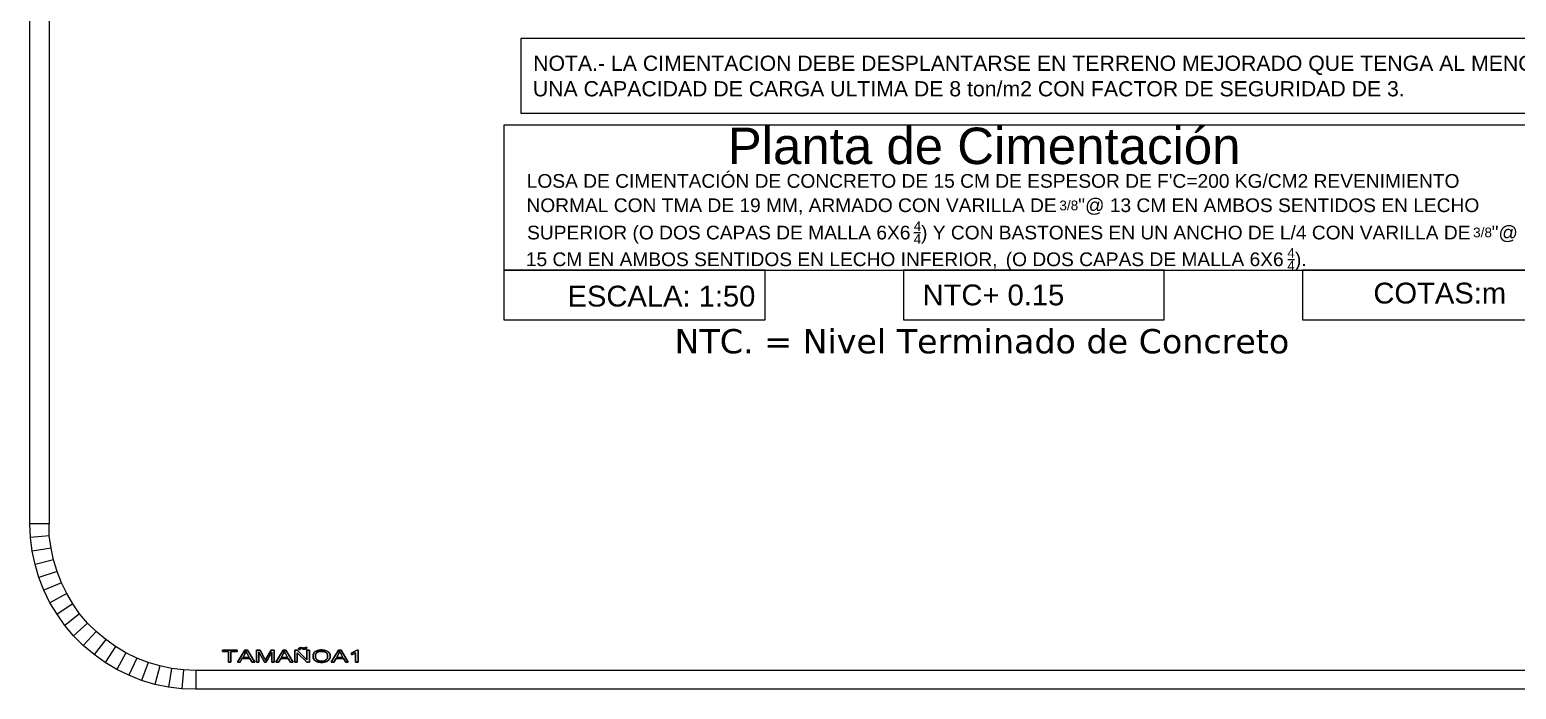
# Model space of a CAD drawing. Header units: metres. Extents: x 2.9 to 42.8, y 1.7 to 28.7.
# Drawn here: x 2.94 to 11.56, y 1.68 to 5.51 of the extents above; entities that cross this region are included whole.
import ezdxf

# ---------------------------------------------------------------- set-up
doc = ezdxf.new("R2010")
doc.units = ezdxf.units.M
doc.layers.add('NEGRO', color=7, linetype='Continuous')
doc.layers.add('TEXTO', color=7, linetype='Continuous')
doc.layers.add('RGB_000_184_184', color=7, linetype='Continuous', true_color=0x00b8b8)
doc.styles.add('ArialMT', font='arial.ttf')
doc.styles.add('Verdana', font='verdana.ttf')

msp = doc.modelspace()

# ---------------------------------------------------------------- linework, layer by layer
at = {"layer": 'NEGRO', "lineweight": -3}
for points in [[(5.7891, 5.4557), (5.7891, 5.0236), (11.9962, 5.0236), (11.9962, 5.4557)], [(5.6903, 4.953), (5.6903, 4.1116), (11.8392, 4.1116), (11.8392, 4.953)], [(5.6903, 4.1116), (5.6903, 3.8223), (7.2055, 3.8223), (7.2055, 4.1116)], [(8.0081, 4.1116), (8.0081, 3.8223), (9.5215, 3.8223), (9.5215, 4.1116)], [(10.324, 4.1116), (10.324, 3.8223), (11.8392, 3.8223), (11.8392, 4.1116)]]:
    msp.add_lwpolyline(points, close=True, dxfattribs=at)
for points in [[(8.068, 4.3303), (8.1068, 4.3303)], [(10.2376, 4.1734), (10.2764, 4.1734)], [(4.1416, 1.905), (4.0569, 1.905), (4.1416, 1.905)], [(4.0569, 1.905), (4.0569, 1.8962), (4.0569, 1.905)], [(4.1416, 1.8962), (4.1416, 1.905), (4.1416, 1.8962)], [(4.1875, 1.905), (4.1451, 1.8344), (4.1875, 1.905)], [(4.2016, 1.905), (4.1875, 1.905), (4.2016, 1.905)], [(4.191, 1.8962), (4.1945, 1.8979), (4.191, 1.8962)], [(4.1945, 1.8979), (4.1945, 1.8962), (4.1945, 1.8979)], [(4.2439, 1.8344), (4.2016, 1.905), (4.2439, 1.8344)], [(4.2757, 1.905), (4.2545, 1.905), (4.2757, 1.905)], [(4.2545, 1.905), (4.2545, 1.8344), (4.2545, 1.905)], [(4.3004, 1.8556), (4.2757, 1.905), (4.3004, 1.8556)], [(4.3392, 1.905), (4.3109, 1.8556), (4.3392, 1.905)], [(4.3568, 1.905), (4.3392, 1.905), (4.3568, 1.905)], [(4.3568, 1.8344), (4.3568, 1.905), (4.3568, 1.8344)], [(4.4097, 1.905), (4.3674, 1.8344), (4.4097, 1.905)], [(4.4238, 1.905), (4.4097, 1.905), (4.4238, 1.905)], [(4.4132, 1.8962), (4.4168, 1.8979), (4.4132, 1.8962)], [(4.4168, 1.8979), (4.4168, 1.8962), (4.4168, 1.8979)], [(4.4662, 1.8344), (4.4238, 1.905), (4.4662, 1.8344)], [(4.4909, 1.905), (4.4768, 1.905), (4.4909, 1.905)], [(4.4768, 1.905), (4.4768, 1.8344), (4.4768, 1.905)], [(4.5473, 1.8486), (4.4909, 1.905), (4.5473, 1.8486)], [(4.5014, 1.9156), (4.4979, 1.9138), (4.5014, 1.9156)], [(4.4979, 1.9138), (4.4979, 1.9121), (4.4979, 1.9138)], [(4.4979, 1.9121), (4.4979, 1.9085), (4.4979, 1.9121)], [(4.4979, 1.9085), (4.5085, 1.9085), (4.4979, 1.9085)], [(4.505, 1.9191), (4.5014, 1.9173), (4.505, 1.9191)], [(4.5014, 1.9173), (4.5014, 1.9156), (4.5014, 1.9173)], [(4.5085, 1.9191), (4.505, 1.9191), (4.5085, 1.9191)], [(4.512, 1.9209), (4.5085, 1.9191), (4.512, 1.9209)], [(4.5085, 1.9121), (4.512, 1.9138), (4.5085, 1.9121)], [(4.5085, 1.9103), (4.5085, 1.9121), (4.5085, 1.9103)], [(4.5085, 1.9085), (4.5085, 1.9103), (4.5085, 1.9085)], [(4.5156, 1.9209), (4.512, 1.9209), (4.5156, 1.9209)], [(4.512, 1.9138), (4.5156, 1.9138), (4.512, 1.9138)], [(4.5156, 1.9191), (4.5156, 1.9209), (4.5156, 1.9191)], [(4.5191, 1.9191), (4.5156, 1.9191), (4.5191, 1.9191)], [(4.5156, 1.9138), (4.5191, 1.9121), (4.5156, 1.9138)], [(4.5226, 1.9191), (4.5191, 1.9191), (4.5226, 1.9191)], [(4.5191, 1.9121), (4.5226, 1.9121), (4.5191, 1.9121)], [(4.5261, 1.9173), (4.5226, 1.9191), (4.5261, 1.9173)], [(4.5226, 1.9121), (4.5261, 1.9103), (4.5226, 1.9121)], [(4.5297, 1.9156), (4.5261, 1.9173), (4.5297, 1.9156)], [(4.5261, 1.9103), (4.5297, 1.9103), (4.5261, 1.9103)], [(4.5332, 1.9156), (4.5297, 1.9156), (4.5332, 1.9156)], [(4.5297, 1.9103), (4.5332, 1.9103), (4.5297, 1.9103)], [(4.5367, 1.9173), (4.5332, 1.9173), (4.5367, 1.9173)], [(4.5332, 1.9173), (4.5332, 1.9156), (4.5332, 1.9173)], [(4.5332, 1.9103), (4.5367, 1.9103), (4.5332, 1.9103)], [(4.5473, 1.9209), (4.5367, 1.9209), (4.5473, 1.9209)], [(4.5367, 1.9209), (4.5367, 1.9191), (4.5367, 1.9209)], [(4.5367, 1.9191), (4.5367, 1.9173), (4.5367, 1.9191)], [(4.5367, 1.9103), (4.5403, 1.9103), (4.5367, 1.9103)], [(4.5403, 1.9103), (4.5438, 1.9121), (4.5403, 1.9103)], [(4.5438, 1.9173), (4.5473, 1.9191), (4.5438, 1.9173)], [(4.5438, 1.9156), (4.5438, 1.9173), (4.5438, 1.9156)], [(4.5438, 1.9138), (4.5438, 1.9156), (4.5438, 1.9138)], [(4.5438, 1.9121), (4.5438, 1.9138), (4.5438, 1.9121)], [(4.5473, 1.9191), (4.5473, 1.9209), (4.5473, 1.9191)], [(4.5614, 1.905), (4.5473, 1.905), (4.5614, 1.905)], [(4.5473, 1.905), (4.5473, 1.8486), (4.5473, 1.905)], [(4.5614, 1.8344), (4.5614, 1.905), (4.5614, 1.8344)], [(4.6002, 1.8979), (4.5967, 1.8979), (4.6002, 1.8979)], [(4.5967, 1.8979), (4.5967, 1.8962), (4.5967, 1.8979)], [(4.6037, 1.8997), (4.6002, 1.8997), (4.6037, 1.8997)], [(4.6002, 1.8997), (4.6002, 1.8979), (4.6002, 1.8997)], [(4.6073, 1.9015), (4.6037, 1.9015), (4.6073, 1.9015)], [(4.6037, 1.9015), (4.6037, 1.8997), (4.6037, 1.9015)], [(4.6108, 1.9032), (4.6073, 1.9032), (4.6108, 1.9032)], [(4.6073, 1.9032), (4.6073, 1.9015), (4.6073, 1.9032)], [(4.6143, 1.905), (4.6108, 1.9032), (4.6143, 1.905)], [(4.6179, 1.905), (4.6143, 1.905), (4.6179, 1.905)], [(4.6214, 1.905), (4.6179, 1.905), (4.6214, 1.905)], [(4.6179, 1.8962), (4.6214, 1.8979), (4.6179, 1.8962)], [(4.6249, 1.9068), (4.6214, 1.905), (4.6249, 1.9068)], [(4.6214, 1.8979), (4.6249, 1.8979), (4.6214, 1.8979)], [(4.6284, 1.9068), (4.6249, 1.9068), (4.6284, 1.9068)], [(4.6249, 1.8979), (4.6284, 1.8979), (4.6249, 1.8979)], [(4.632, 1.9068), (4.6284, 1.9068), (4.632, 1.9068)], [(4.6284, 1.8979), (4.632, 1.8979), (4.6284, 1.8979)], [(4.6355, 1.9068), (4.632, 1.9068), (4.6355, 1.9068)], [(4.632, 1.8979), (4.6355, 1.8979), (4.632, 1.8979)], [(4.639, 1.905), (4.6355, 1.9068), (4.639, 1.905)], [(4.6355, 1.8979), (4.639, 1.8979), (4.6355, 1.8979)], [(4.6426, 1.905), (4.639, 1.905), (4.6426, 1.905)], [(4.639, 1.8979), (4.6426, 1.8979), (4.639, 1.8979)], [(4.6461, 1.905), (4.6426, 1.905), (4.6461, 1.905)], [(4.6426, 1.8979), (4.6426, 1.8962), (4.6426, 1.8979)], [(4.6496, 1.905), (4.6461, 1.905), (4.6496, 1.905)], [(4.6531, 1.9032), (4.6496, 1.905), (4.6531, 1.9032)], [(4.6567, 1.9015), (4.6531, 1.9032), (4.6567, 1.9015)], [(4.6602, 1.9015), (4.6567, 1.9015), (4.6602, 1.9015)], [(4.6637, 1.8997), (4.6602, 1.9015), (4.6637, 1.8997)], [(4.6637, 1.8979), (4.6637, 1.8997), (4.6637, 1.8979)], [(4.6673, 1.8979), (4.6637, 1.8979), (4.6673, 1.8979)], [(4.6673, 1.8962), (4.6673, 1.8979), (4.6673, 1.8962)], [(4.7308, 1.905), (4.6884, 1.8344), (4.7308, 1.905)], [(4.7449, 1.905), (4.7308, 1.905), (4.7449, 1.905)], [(4.7378, 1.8962), (4.7378, 1.8979), (4.7378, 1.8962)], [(4.7378, 1.8979), (4.7378, 1.8962), (4.7378, 1.8979)], [(4.7872, 1.8344), (4.7449, 1.905), (4.7872, 1.8344)], [(4.826, 1.8979), (4.8225, 1.8962), (4.826, 1.8979)], [(4.8295, 1.8997), (4.826, 1.8979), (4.8295, 1.8997)], [(4.8331, 1.9032), (4.8295, 1.9015), (4.8331, 1.9032)], [(4.8295, 1.9015), (4.8295, 1.8997), (4.8295, 1.9015)], [(4.8331, 1.905), (4.8331, 1.9032), (4.8331, 1.905)], [(4.8436, 1.905), (4.8366, 1.905), (4.8436, 1.905)], [(4.8436, 1.8344), (4.8436, 1.905), (4.8436, 1.8344)], [(4.0569, 1.8962), (4.0922, 1.8962), (4.0569, 1.8962)], [(4.0922, 1.8962), (4.0922, 1.8344), (4.0922, 1.8962)], [(4.0922, 1.8344), (4.1063, 1.8344), (4.0922, 1.8344)], [(4.1063, 1.8344), (4.1063, 1.8962), (4.1063, 1.8344)], [(4.1063, 1.8962), (4.1416, 1.8962), (4.1063, 1.8962)], [(4.1451, 1.8344), (4.1593, 1.8344), (4.1451, 1.8344)], [(4.1593, 1.8344), (4.1698, 1.8556), (4.1593, 1.8344)], [(4.1698, 1.8556), (4.2157, 1.8556), (4.1698, 1.8556)], [(4.1769, 1.8627), (4.1875, 1.8838), (4.1769, 1.8627)], [(4.2122, 1.8627), (4.1769, 1.8627), (4.2122, 1.8627)], [(4.1875, 1.8874), (4.191, 1.8891), (4.1875, 1.8874)], [(4.1875, 1.8856), (4.1875, 1.8874), (4.1875, 1.8856)], [(4.1875, 1.8838), (4.1875, 1.8856), (4.1875, 1.8838)], [(4.191, 1.8944), (4.191, 1.8962), (4.191, 1.8944)], [(4.191, 1.8927), (4.191, 1.8944), (4.191, 1.8927)], [(4.191, 1.8909), (4.191, 1.8927), (4.191, 1.8909)], [(4.191, 1.8891), (4.191, 1.8909), (4.191, 1.8891)], [(4.1945, 1.8962), (4.1945, 1.8944), (4.1945, 1.8962)], [(4.1945, 1.8944), (4.1945, 1.8927), (4.1945, 1.8944)], [(4.1945, 1.8927), (4.1945, 1.8909), (4.1945, 1.8927)], [(4.1945, 1.8909), (4.1981, 1.8909), (4.1945, 1.8909)], [(4.1981, 1.8909), (4.1981, 1.8891), (4.1981, 1.8909)], [(4.1981, 1.8891), (4.1981, 1.8874), (4.1981, 1.8891)], [(4.1981, 1.8874), (4.1981, 1.8856), (4.1981, 1.8874)], [(4.1981, 1.8856), (4.2016, 1.8821), (4.1981, 1.8856)], [(4.2016, 1.8821), (4.2122, 1.8627), (4.2016, 1.8821)], [(4.2157, 1.8556), (4.2298, 1.8344), (4.2157, 1.8556)], [(4.2298, 1.8344), (4.2439, 1.8344), (4.2298, 1.8344)], [(4.2545, 1.8344), (4.2686, 1.8344), (4.2545, 1.8344)], [(4.2686, 1.8344), (4.2686, 1.8944), (4.2686, 1.8344)], [(4.2686, 1.8944), (4.3004, 1.8344), (4.2686, 1.8944)], [(4.3039, 1.8521), (4.3004, 1.8556), (4.3039, 1.8521)], [(4.3004, 1.8344), (4.3109, 1.8344), (4.3004, 1.8344)], [(4.3039, 1.8503), (4.3039, 1.8521), (4.3039, 1.8503)], [(4.3039, 1.8486), (4.3039, 1.8503), (4.3039, 1.8486)], [(4.3039, 1.8468), (4.3039, 1.8486), (4.3039, 1.8468)], [(4.3074, 1.8468), (4.3039, 1.8468), (4.3074, 1.8468)], [(4.3109, 1.8503), (4.3074, 1.8486), (4.3109, 1.8503)], [(4.3074, 1.8486), (4.3074, 1.8468), (4.3074, 1.8486)], [(4.3074, 1.8468), (4.3074, 1.845), (4.3074, 1.8468)], [(4.3074, 1.845), (4.3074, 1.8468), (4.3074, 1.845)], [(4.3109, 1.8344), (4.3427, 1.8927), (4.3109, 1.8344)], [(4.3109, 1.8556), (4.3109, 1.8538), (4.3109, 1.8556)], [(4.3109, 1.8538), (4.3109, 1.8521), (4.3109, 1.8538)], [(4.3109, 1.8521), (4.3109, 1.8503), (4.3109, 1.8521)], [(4.3427, 1.8927), (4.3427, 1.8344), (4.3427, 1.8927)], [(4.3427, 1.8344), (4.3568, 1.8344), (4.3427, 1.8344)], [(4.3674, 1.8344), (4.3815, 1.8344), (4.3674, 1.8344)], [(4.3815, 1.8344), (4.3956, 1.8556), (4.3815, 1.8344)], [(4.3956, 1.8556), (4.4379, 1.8556), (4.3956, 1.8556)], [(4.3991, 1.8627), (4.4097, 1.8838), (4.3991, 1.8627)], [(4.4344, 1.8627), (4.3991, 1.8627), (4.4344, 1.8627)], [(4.4097, 1.8856), (4.4132, 1.8874), (4.4097, 1.8856)], [(4.4097, 1.8838), (4.4097, 1.8856), (4.4097, 1.8838)], [(4.4132, 1.8944), (4.4132, 1.8962), (4.4132, 1.8944)], [(4.4132, 1.8927), (4.4132, 1.8944), (4.4132, 1.8927)], [(4.4132, 1.8909), (4.4132, 1.8927), (4.4132, 1.8909)], [(4.4132, 1.8891), (4.4132, 1.8909), (4.4132, 1.8891)], [(4.4132, 1.8874), (4.4132, 1.8891), (4.4132, 1.8874)], [(4.4168, 1.8962), (4.4168, 1.8944), (4.4168, 1.8962)], [(4.4168, 1.8944), (4.4168, 1.8927), (4.4168, 1.8944)], [(4.4168, 1.8927), (4.4168, 1.8909), (4.4168, 1.8927)], [(4.4168, 1.8909), (4.4203, 1.8909), (4.4168, 1.8909)], [(4.4203, 1.8909), (4.4203, 1.8891), (4.4203, 1.8909)], [(4.4203, 1.8891), (4.4203, 1.8874), (4.4203, 1.8891)], [(4.4203, 1.8874), (4.4203, 1.8856), (4.4203, 1.8874)], [(4.4203, 1.8856), (4.4238, 1.8821), (4.4203, 1.8856)], [(4.4238, 1.8821), (4.4344, 1.8627), (4.4238, 1.8821)], [(4.4379, 1.8556), (4.4521, 1.8344), (4.4379, 1.8556)], [(4.4521, 1.8344), (4.4662, 1.8344), (4.4521, 1.8344)], [(4.4768, 1.8344), (4.4909, 1.8344), (4.4768, 1.8344)], [(4.4909, 1.8344), (4.4909, 1.8891), (4.4909, 1.8344)], [(4.4909, 1.8891), (4.5473, 1.8344), (4.4909, 1.8891)], [(4.5473, 1.8344), (4.5614, 1.8344), (4.5473, 1.8344)], [(4.5861, 1.8838), (4.5826, 1.8821), (4.5861, 1.8838)], [(4.5826, 1.8821), (4.5826, 1.8803), (4.5826, 1.8821)], [(4.5826, 1.8803), (4.5826, 1.8785), (4.5826, 1.8803)], [(4.5826, 1.8785), (4.5826, 1.8768), (4.5826, 1.8785)], [(4.5826, 1.8768), (4.5826, 1.875), (4.5826, 1.8768)], [(4.5826, 1.875), (4.5826, 1.8732), (4.5826, 1.875)], [(4.5826, 1.8732), (4.5826, 1.8715), (4.5826, 1.8732)], [(4.5826, 1.8715), (4.5826, 1.868), (4.5826, 1.8715)], [(4.5826, 1.868), (4.5826, 1.8662), (4.5826, 1.868)], [(4.5826, 1.8662), (4.5826, 1.8644), (4.5826, 1.8662)], [(4.5826, 1.8644), (4.5826, 1.8627), (4.5826, 1.8644)], [(4.5826, 1.8627), (4.5826, 1.8609), (4.5826, 1.8627)], [(4.5826, 1.8609), (4.5826, 1.8591), (4.5826, 1.8609)], [(4.5826, 1.8591), (4.5826, 1.8574), (4.5826, 1.8591)], [(4.5826, 1.8574), (4.5826, 1.8556), (4.5826, 1.8574)], [(4.5826, 1.8556), (4.5861, 1.8538), (4.5826, 1.8556)], [(4.5896, 1.8909), (4.5861, 1.8891), (4.5896, 1.8909)], [(4.5861, 1.8891), (4.5861, 1.8874), (4.5861, 1.8891)], [(4.5861, 1.8874), (4.5861, 1.8856), (4.5861, 1.8874)], [(4.5861, 1.8856), (4.5861, 1.8838), (4.5861, 1.8856)], [(4.5861, 1.8538), (4.5861, 1.8521), (4.5861, 1.8538)], [(4.5861, 1.8521), (4.5861, 1.8503), (4.5861, 1.8521)], [(4.5861, 1.8503), (4.5896, 1.8486), (4.5861, 1.8503)], [(4.5932, 1.8944), (4.5896, 1.8927), (4.5932, 1.8944)], [(4.5896, 1.8927), (4.5896, 1.8909), (4.5896, 1.8927)], [(4.5896, 1.8486), (4.5896, 1.8468), (4.5896, 1.8486)], [(4.5896, 1.8468), (4.5932, 1.845), (4.5896, 1.8468)], [(4.5967, 1.8962), (4.5932, 1.8962), (4.5967, 1.8962)], [(4.5932, 1.8962), (4.5932, 1.8944), (4.5932, 1.8962)], [(4.5932, 1.845), (4.5967, 1.8433), (4.5932, 1.845)], [(4.5967, 1.8821), (4.6002, 1.8838), (4.5967, 1.8821)], [(4.5967, 1.8803), (4.5967, 1.8821), (4.5967, 1.8803)], [(4.5967, 1.8785), (4.5967, 1.8803), (4.5967, 1.8785)], [(4.5967, 1.8768), (4.5967, 1.8785), (4.5967, 1.8768)], [(4.5967, 1.8732), (4.5967, 1.8768), (4.5967, 1.8732)], [(4.5967, 1.8715), (4.5967, 1.8732), (4.5967, 1.8715)], [(4.5967, 1.8697), (4.5967, 1.8715), (4.5967, 1.8697)], [(4.5967, 1.868), (4.5967, 1.8697), (4.5967, 1.868)], [(4.5967, 1.8662), (4.5967, 1.868), (4.5967, 1.8662)], [(4.5967, 1.8644), (4.5967, 1.8662), (4.5967, 1.8644)], [(4.5967, 1.8627), (4.5967, 1.8644), (4.5967, 1.8627)], [(4.5967, 1.8609), (4.5967, 1.8627), (4.5967, 1.8609)], [(4.5967, 1.8591), (4.5967, 1.8609), (4.5967, 1.8591)], [(4.5967, 1.8574), (4.5967, 1.8591), (4.5967, 1.8574)], [(4.5967, 1.8556), (4.5967, 1.8574), (4.5967, 1.8556)], [(4.6002, 1.8556), (4.5967, 1.8556), (4.6002, 1.8556)], [(4.5967, 1.8433), (4.5967, 1.8415), (4.5967, 1.8433)], [(4.5967, 1.8415), (4.6002, 1.8415), (4.5967, 1.8415)], [(4.6002, 1.8856), (4.6002, 1.8874), (4.6002, 1.8856)], [(4.6002, 1.8874), (4.6037, 1.8874), (4.6002, 1.8874)], [(4.6002, 1.8838), (4.6002, 1.8856), (4.6002, 1.8838)], [(4.6002, 1.8538), (4.6002, 1.8556), (4.6002, 1.8538)], [(4.6002, 1.8521), (4.6002, 1.8538), (4.6002, 1.8521)], [(4.6037, 1.8503), (4.6002, 1.8521), (4.6037, 1.8503)], [(4.6002, 1.8415), (4.6002, 1.8397), (4.6002, 1.8415)], [(4.6002, 1.8397), (4.6037, 1.838), (4.6002, 1.8397)], [(4.6037, 1.8891), (4.6037, 1.8909), (4.6037, 1.8891)], [(4.6037, 1.8909), (4.6073, 1.8909), (4.6037, 1.8909)], [(4.6037, 1.8874), (4.6037, 1.8891), (4.6037, 1.8874)], [(4.6073, 1.8486), (4.6037, 1.8503), (4.6073, 1.8486)], [(4.6037, 1.838), (4.6073, 1.8362), (4.6037, 1.838)], [(4.6073, 1.8927), (4.6108, 1.8944), (4.6073, 1.8927)], [(4.6073, 1.8909), (4.6073, 1.8927), (4.6073, 1.8909)], [(4.6073, 1.8468), (4.6073, 1.8486), (4.6073, 1.8468)], [(4.6108, 1.8468), (4.6073, 1.8468), (4.6108, 1.8468)], [(4.6073, 1.8362), (4.6108, 1.8362), (4.6073, 1.8362)], [(4.6108, 1.8944), (4.6143, 1.8944), (4.6108, 1.8944)], [(4.6108, 1.845), (4.6108, 1.8468), (4.6108, 1.845)], [(4.6143, 1.845), (4.6108, 1.845), (4.6143, 1.845)], [(4.6108, 1.8362), (4.6143, 1.8344), (4.6108, 1.8362)], [(4.6143, 1.8944), (4.6143, 1.8962), (4.6143, 1.8944)], [(4.6143, 1.8962), (4.6179, 1.8962), (4.6143, 1.8962)], [(4.6143, 1.8433), (4.6143, 1.845), (4.6143, 1.8433)], [(4.6179, 1.8433), (4.6143, 1.8433), (4.6179, 1.8433)], [(4.6143, 1.8344), (4.6179, 1.8344), (4.6143, 1.8344)], [(4.6214, 1.8415), (4.6179, 1.8433), (4.6214, 1.8415)], [(4.6179, 1.8344), (4.6214, 1.8344), (4.6179, 1.8344)], [(4.6249, 1.8415), (4.6214, 1.8415), (4.6249, 1.8415)], [(4.6214, 1.8344), (4.6249, 1.8327), (4.6214, 1.8344)], [(4.6284, 1.8415), (4.6249, 1.8415), (4.6284, 1.8415)], [(4.6249, 1.8327), (4.6284, 1.8327), (4.6249, 1.8327)], [(4.632, 1.8415), (4.6284, 1.8415), (4.632, 1.8415)], [(4.6284, 1.8327), (4.632, 1.8327), (4.6284, 1.8327)], [(4.6355, 1.8415), (4.632, 1.8415), (4.6355, 1.8415)], [(4.632, 1.8327), (4.6355, 1.8327), (4.632, 1.8327)], [(4.639, 1.8415), (4.6355, 1.8415), (4.639, 1.8415)], [(4.6355, 1.8327), (4.639, 1.8327), (4.6355, 1.8327)], [(4.6426, 1.8415), (4.639, 1.8415), (4.6426, 1.8415)], [(4.639, 1.8327), (4.6426, 1.8344), (4.639, 1.8327)], [(4.6426, 1.8962), (4.6461, 1.8962), (4.6426, 1.8962)], [(4.6461, 1.8433), (4.6426, 1.8415), (4.6461, 1.8433)], [(4.6426, 1.8344), (4.6461, 1.8344), (4.6426, 1.8344)], [(4.6461, 1.8962), (4.6496, 1.8962), (4.6461, 1.8962)], [(4.6496, 1.8433), (4.6461, 1.8433), (4.6496, 1.8433)], [(4.6461, 1.8344), (4.6496, 1.8344), (4.6461, 1.8344)], [(4.6496, 1.8962), (4.6496, 1.8944), (4.6496, 1.8962)], [(4.6496, 1.8944), (4.6531, 1.8944), (4.6496, 1.8944)], [(4.6531, 1.845), (4.6496, 1.845), (4.6531, 1.845)], [(4.6496, 1.845), (4.6496, 1.8433), (4.6496, 1.845)], [(4.6496, 1.8344), (4.6531, 1.8362), (4.6496, 1.8344)], [(4.6531, 1.8944), (4.6531, 1.8927), (4.6531, 1.8944)], [(4.6531, 1.8927), (4.6567, 1.8909), (4.6531, 1.8927)], [(4.6567, 1.8468), (4.6531, 1.8468), (4.6567, 1.8468)], [(4.6531, 1.8468), (4.6531, 1.845), (4.6531, 1.8468)], [(4.6531, 1.8362), (4.6567, 1.8362), (4.6531, 1.8362)], [(4.6567, 1.8909), (4.6602, 1.8891), (4.6567, 1.8909)], [(4.6602, 1.8503), (4.6567, 1.8486), (4.6602, 1.8503)], [(4.6567, 1.8486), (4.6567, 1.8468), (4.6567, 1.8486)], [(4.6567, 1.8362), (4.6567, 1.838), (4.6567, 1.8362)], [(4.6567, 1.838), (4.6602, 1.838), (4.6567, 1.838)], [(4.6602, 1.8891), (4.6602, 1.8874), (4.6602, 1.8891)], [(4.6602, 1.8874), (4.6637, 1.8856), (4.6602, 1.8874)], [(4.6637, 1.8538), (4.6602, 1.8521), (4.6637, 1.8538)], [(4.6602, 1.8521), (4.6602, 1.8503), (4.6602, 1.8521)], [(4.6602, 1.838), (4.6637, 1.8397), (4.6602, 1.838)], [(4.6637, 1.8856), (4.6637, 1.8838), (4.6637, 1.8856)], [(4.6637, 1.8838), (4.6637, 1.8821), (4.6637, 1.8838)], [(4.6637, 1.8821), (4.6673, 1.8803), (4.6637, 1.8821)], [(4.6673, 1.8574), (4.6637, 1.8556), (4.6673, 1.8574)], [(4.6637, 1.8556), (4.6637, 1.8538), (4.6637, 1.8556)], [(4.6637, 1.8397), (4.6637, 1.8415), (4.6637, 1.8397)], [(4.6637, 1.8415), (4.6673, 1.8415), (4.6637, 1.8415)], [(4.6708, 1.8944), (4.6673, 1.8962), (4.6708, 1.8944)], [(4.6673, 1.8803), (4.6673, 1.8785), (4.6673, 1.8803)], [(4.6673, 1.8785), (4.6673, 1.8768), (4.6673, 1.8785)], [(4.6673, 1.8768), (4.6673, 1.875), (4.6673, 1.8768)], [(4.6673, 1.875), (4.6673, 1.8732), (4.6673, 1.875)], [(4.6673, 1.8732), (4.6673, 1.8715), (4.6673, 1.8732)], [(4.6673, 1.8715), (4.6673, 1.8697), (4.6673, 1.8715)], [(4.6673, 1.8697), (4.6673, 1.868), (4.6673, 1.8697)], [(4.6673, 1.868), (4.6673, 1.8662), (4.6673, 1.868)], [(4.6673, 1.8662), (4.6673, 1.8644), (4.6673, 1.8662)], [(4.6673, 1.8644), (4.6673, 1.8627), (4.6673, 1.8644)], [(4.6673, 1.8627), (4.6673, 1.8609), (4.6673, 1.8627)], [(4.6673, 1.8609), (4.6673, 1.8591), (4.6673, 1.8609)], [(4.6673, 1.8591), (4.6673, 1.8574), (4.6673, 1.8591)], [(4.6673, 1.8433), (4.6708, 1.845), (4.6673, 1.8433)], [(4.6673, 1.8415), (4.6673, 1.8433), (4.6673, 1.8415)], [(4.6743, 1.8927), (4.6708, 1.8944), (4.6743, 1.8927)], [(4.6708, 1.845), (4.6743, 1.8468), (4.6708, 1.845)], [(4.6743, 1.8909), (4.6743, 1.8927), (4.6743, 1.8909)], [(4.6743, 1.8891), (4.6743, 1.8909), (4.6743, 1.8891)], [(4.6778, 1.8891), (4.6743, 1.8891), (4.6778, 1.8891)], [(4.6743, 1.8503), (4.6778, 1.8521), (4.6743, 1.8503)], [(4.6743, 1.8486), (4.6743, 1.8503), (4.6743, 1.8486)], [(4.6743, 1.8468), (4.6743, 1.8486), (4.6743, 1.8468)], [(4.6778, 1.8874), (4.6778, 1.8891), (4.6778, 1.8874)], [(4.6778, 1.8856), (4.6778, 1.8874), (4.6778, 1.8856)], [(4.6778, 1.8838), (4.6778, 1.8856), (4.6778, 1.8838)], [(4.6814, 1.8821), (4.6778, 1.8838), (4.6814, 1.8821)], [(4.6778, 1.8556), (4.6814, 1.8574), (4.6778, 1.8556)], [(4.6778, 1.8538), (4.6778, 1.8556), (4.6778, 1.8538)], [(4.6778, 1.8521), (4.6778, 1.8538), (4.6778, 1.8521)], [(4.6814, 1.8803), (4.6814, 1.8821), (4.6814, 1.8803)], [(4.6814, 1.8785), (4.6814, 1.8803), (4.6814, 1.8785)], [(4.6814, 1.8768), (4.6814, 1.8785), (4.6814, 1.8768)], [(4.6814, 1.875), (4.6814, 1.8768), (4.6814, 1.875)], [(4.6814, 1.8732), (4.6814, 1.875), (4.6814, 1.8732)], [(4.6814, 1.8715), (4.6814, 1.8732), (4.6814, 1.8715)], [(4.6814, 1.8697), (4.6814, 1.8715), (4.6814, 1.8697)], [(4.6814, 1.868), (4.6814, 1.8697), (4.6814, 1.868)], [(4.6814, 1.8662), (4.6814, 1.868), (4.6814, 1.8662)], [(4.6814, 1.8644), (4.6814, 1.8662), (4.6814, 1.8644)], [(4.6814, 1.8627), (4.6814, 1.8644), (4.6814, 1.8627)], [(4.6814, 1.8609), (4.6814, 1.8627), (4.6814, 1.8609)], [(4.6814, 1.8591), (4.6814, 1.8609), (4.6814, 1.8591)], [(4.6814, 1.8574), (4.6814, 1.8591), (4.6814, 1.8574)], [(4.6884, 1.8344), (4.7025, 1.8344), (4.6884, 1.8344)], [(4.7025, 1.8344), (4.7166, 1.8556), (4.7025, 1.8344)], [(4.7166, 1.8556), (4.759, 1.8556), (4.7166, 1.8556)], [(4.7202, 1.8627), (4.7308, 1.8838), (4.7202, 1.8627)], [(4.7554, 1.8627), (4.7202, 1.8627), (4.7554, 1.8627)], [(4.7308, 1.8856), (4.7343, 1.8874), (4.7308, 1.8856)], [(4.7308, 1.8838), (4.7308, 1.8856), (4.7308, 1.8838)], [(4.7343, 1.8944), (4.7378, 1.8962), (4.7343, 1.8944)], [(4.7343, 1.8927), (4.7343, 1.8944), (4.7343, 1.8927)], [(4.7343, 1.8909), (4.7343, 1.8927), (4.7343, 1.8909)], [(4.7343, 1.8891), (4.7343, 1.8909), (4.7343, 1.8891)], [(4.7343, 1.8874), (4.7343, 1.8891), (4.7343, 1.8874)], [(4.7378, 1.8962), (4.7378, 1.8944), (4.7378, 1.8962)], [(4.7378, 1.8944), (4.7378, 1.8927), (4.7378, 1.8944)], [(4.7378, 1.8927), (4.7413, 1.8909), (4.7378, 1.8927)], [(4.7413, 1.8909), (4.7413, 1.8891), (4.7413, 1.8909)], [(4.7413, 1.8891), (4.7413, 1.8874), (4.7413, 1.8891)], [(4.7413, 1.8874), (4.7449, 1.8856), (4.7413, 1.8874)], [(4.7449, 1.8856), (4.7449, 1.8821), (4.7449, 1.8856)], [(4.7449, 1.8821), (4.7554, 1.8627), (4.7449, 1.8821)], [(4.759, 1.8556), (4.7731, 1.8344), (4.759, 1.8556)], [(4.7731, 1.8344), (4.7872, 1.8344), (4.7731, 1.8344)], [(4.8084, 1.8891), (4.8048, 1.8891), (4.8084, 1.8891)], [(4.8048, 1.8891), (4.8048, 1.8874), (4.8048, 1.8891)], [(4.8048, 1.8874), (4.8048, 1.8785), (4.8048, 1.8874)], [(4.8048, 1.8785), (4.8048, 1.8803), (4.8048, 1.8785)], [(4.8048, 1.8803), (4.8084, 1.8803), (4.8048, 1.8803)], [(4.8119, 1.8891), (4.8084, 1.8891), (4.8119, 1.8891)], [(4.8084, 1.8803), (4.8119, 1.8803), (4.8084, 1.8803)], [(4.8154, 1.8927), (4.8119, 1.8909), (4.8154, 1.8927)], [(4.8119, 1.8909), (4.8119, 1.8891), (4.8119, 1.8909)], [(4.8119, 1.8803), (4.8119, 1.8821), (4.8119, 1.8803)], [(4.8119, 1.8821), (4.8154, 1.8821), (4.8119, 1.8821)], [(4.8189, 1.8927), (4.8154, 1.8927), (4.8189, 1.8927)], [(4.8154, 1.8821), (4.8189, 1.8838), (4.8154, 1.8821)], [(4.8225, 1.8944), (4.8189, 1.8944), (4.8225, 1.8944)], [(4.8189, 1.8944), (4.8189, 1.8927), (4.8189, 1.8944)], [(4.8189, 1.8838), (4.8225, 1.8856), (4.8189, 1.8838)], [(4.8225, 1.8962), (4.8225, 1.8944), (4.8225, 1.8962)], [(4.8225, 1.8856), (4.826, 1.8874), (4.8225, 1.8856)], [(4.826, 1.8874), (4.8295, 1.8891), (4.826, 1.8874)], [(4.8295, 1.8891), (4.8295, 1.8344), (4.8295, 1.8891)], [(4.8295, 1.8344), (4.8436, 1.8344), (4.8295, 1.8344)]]:
    msp.add_lwpolyline(points, dxfattribs=at)
at = {"layer": 'RGB_000_184_184', "lineweight": -3}
for points in [[(3.0515, 2.5682), (3.0515, 2.6388), (2.9386, 2.6388), (2.9386, 27.7125), (3.0515, 27.7125), (3.0515, 2.6388)], [(3.0515, 2.5682), (2.9422, 2.5594), (2.9386, 2.6388)], [(3.0621, 2.4977), (2.9528, 2.48), (2.9422, 2.5594)], [(3.0621, 2.4977), (3.0515, 2.5682)], [(3.0762, 2.4289), (2.9704, 2.4024), (2.9528, 2.48)], [(3.0762, 2.4289), (3.0621, 2.4977)], [(3.0974, 2.3618), (3.0762, 2.4289)], [(3.0974, 2.3618), (2.9916, 2.3266), (2.9704, 2.4024)], [(3.1221, 2.2966), (3.0974, 2.3618)], [(3.1221, 2.2966), (3.0198, 2.2525), (2.9916, 2.3266)], [(3.1538, 2.2331), (3.0551, 2.1802), (3.0198, 2.2525)], [(3.1538, 2.2331), (3.1221, 2.2966)], [(3.1891, 2.1731), (3.0974, 2.1131), (3.0551, 2.1802)], [(3.1891, 2.1731), (3.1538, 2.2331)], [(3.2279, 2.1149), (3.1891, 2.1731)], [(3.2279, 2.1149), (3.1432, 2.0479), (3.0974, 2.1131)], [(3.2738, 2.062), (3.2279, 2.1149)], [(3.2738, 2.062), (3.1926, 1.9879), (3.1432, 2.0479)], [(3.3232, 2.0126), (3.2491, 1.9315), (3.1926, 1.9879)], [(3.3232, 2.0126), (3.2738, 2.062)], [(3.3796, 1.9667), (3.3232, 2.0126)], [(3.3796, 1.9667), (3.3126, 1.8803), (3.2491, 1.9315)], [(3.4361, 1.9262), (3.3761, 1.8327), (3.3126, 1.8803)], [(3.4361, 1.9262), (3.3796, 1.9667)], [(3.496, 1.8891), (3.4361, 1.9262)], [(3.496, 1.8891), (3.4431, 1.7921), (3.3761, 1.8327)], [(3.5595, 1.8591), (3.5137, 1.7586), (3.4431, 1.7921)], [(3.5595, 1.8591), (3.496, 1.8891)], [(3.6266, 1.8327), (3.5878, 1.7286), (3.5137, 1.7586)], [(3.6266, 1.8327), (3.5595, 1.8591)], [(3.6936, 1.8133), (3.6654, 1.7057), (3.5878, 1.7286)], [(3.6936, 1.8133), (3.6266, 1.8327)], [(3.7606, 1.7992), (3.6936, 1.8133)], [(3.7606, 1.7992), (3.743, 1.6898), (3.6654, 1.7057)], [(3.8312, 1.7903), (3.8206, 1.681), (3.743, 1.6898)], [(3.8312, 1.7903), (3.7606, 1.7992)], [(3.9017, 1.7868), (3.9017, 1.6775), (3.8206, 1.681)], [(3.9017, 1.7868), (3.8312, 1.7903)], [(41.8042, 1.7868), (41.8042, 1.6775), (3.9017, 1.6775)], [(41.8042, 1.7868), (3.9017, 1.7868)]]:
    msp.add_lwpolyline(points, dxfattribs=at)

# ---------------------------------------------------------------- texts
at = {"layer": 'TEXTO', "color": 18, "true_color": 0x000000}
for s, height, style, p in [('NOTA.- LA CIMENTACION DEBE DESPLANTARSE EN TERRENO MEJORADO QUE TENGA AL MENOS', 0.0882, 'ArialMT', (5.8596, 5.2687)), ('UNA CAPACIDAD DE CARGA ULTIMA DE 8 ton/m2 CON FACTOR DE SEGURIDAD DE 3.', 0.0882, 'ArialMT', (5.8579, 5.1206)), ('Planta de Cimentación', 0.2117, 'ArialMT', (6.9885, 4.7272)), ("LOSA DE CIMENTACIÓN DE CONCRETO DE 15 CM DE ESPESOR DE F'C=200 KG/CM2 REVENIMIENTO", 0.0796, 'ArialMT', (5.8226, 4.5896)), ('NORMAL CON TMA DE 19 MM, ARMADO CON VARILLA DE ', 0.0796, 'ArialMT', (5.8208, 4.4485)), ('3/8', 0.0564, 'ArialMT', (8.9129, 4.4591)), ('"@ 13 CM EN AMBOS SENTIDOS EN LECHO', 0.0796, 'ArialMT', (9.0223, 4.4485)), ('SUPERIOR (O DOS CAPAS DE MALLA 6X6 ', 0.0796, 'ArialMT', (5.8244, 4.2898)), ('4', 0.0557, 'ArialMT', (8.068, 4.3392)), ('4', 0.0557, 'ArialMT', (8.068, 4.2651)), (') Y CON BASTONES EN UN ANCHO DE L/4 CON VARILLA DE ', 0.0796, 'ArialMT', (8.1104, 4.2898)), ('3/8', 0.0564, 'ArialMT', (11.3136, 4.3021)), ('"@', 0.0796, 'ArialMT', (11.4212, 4.2898)), ('4', 0.0557, 'ArialMT', (10.2358, 4.1839)), ('15 CM EN AMBOS SENTIDOS EN LECHO INFERIOR, ', 0.0796, 'ArialMT', (5.8173, 4.1346)), (' (O DOS CAPAS DE MALLA 6X6 ', 0.0796, 'ArialMT', (8.5707, 4.1346)), ('4', 0.0557, 'ArialMT', (10.2358, 4.1099)), (').', 0.0796, 'ArialMT', (10.2799, 4.1346)), ('ESCALA: 1:50', 0.121, 'ArialMT', (6.059, 3.9)), ('NTC+ 0.15', 0.121, 'ArialMT', (8.1192, 3.907)), ('COTAS:m', 0.121, 'ArialMT', (10.735, 3.9176)), ('NTC. = Nivel Terminado de Concreto', 0.1408, 'Verdana', (6.6798, 3.6283))]:
    msp.add_text(s, height=height, dxfattribs=dict(at, style=style)).set_placement(p)

doc.saveas('drawing.dxf')
